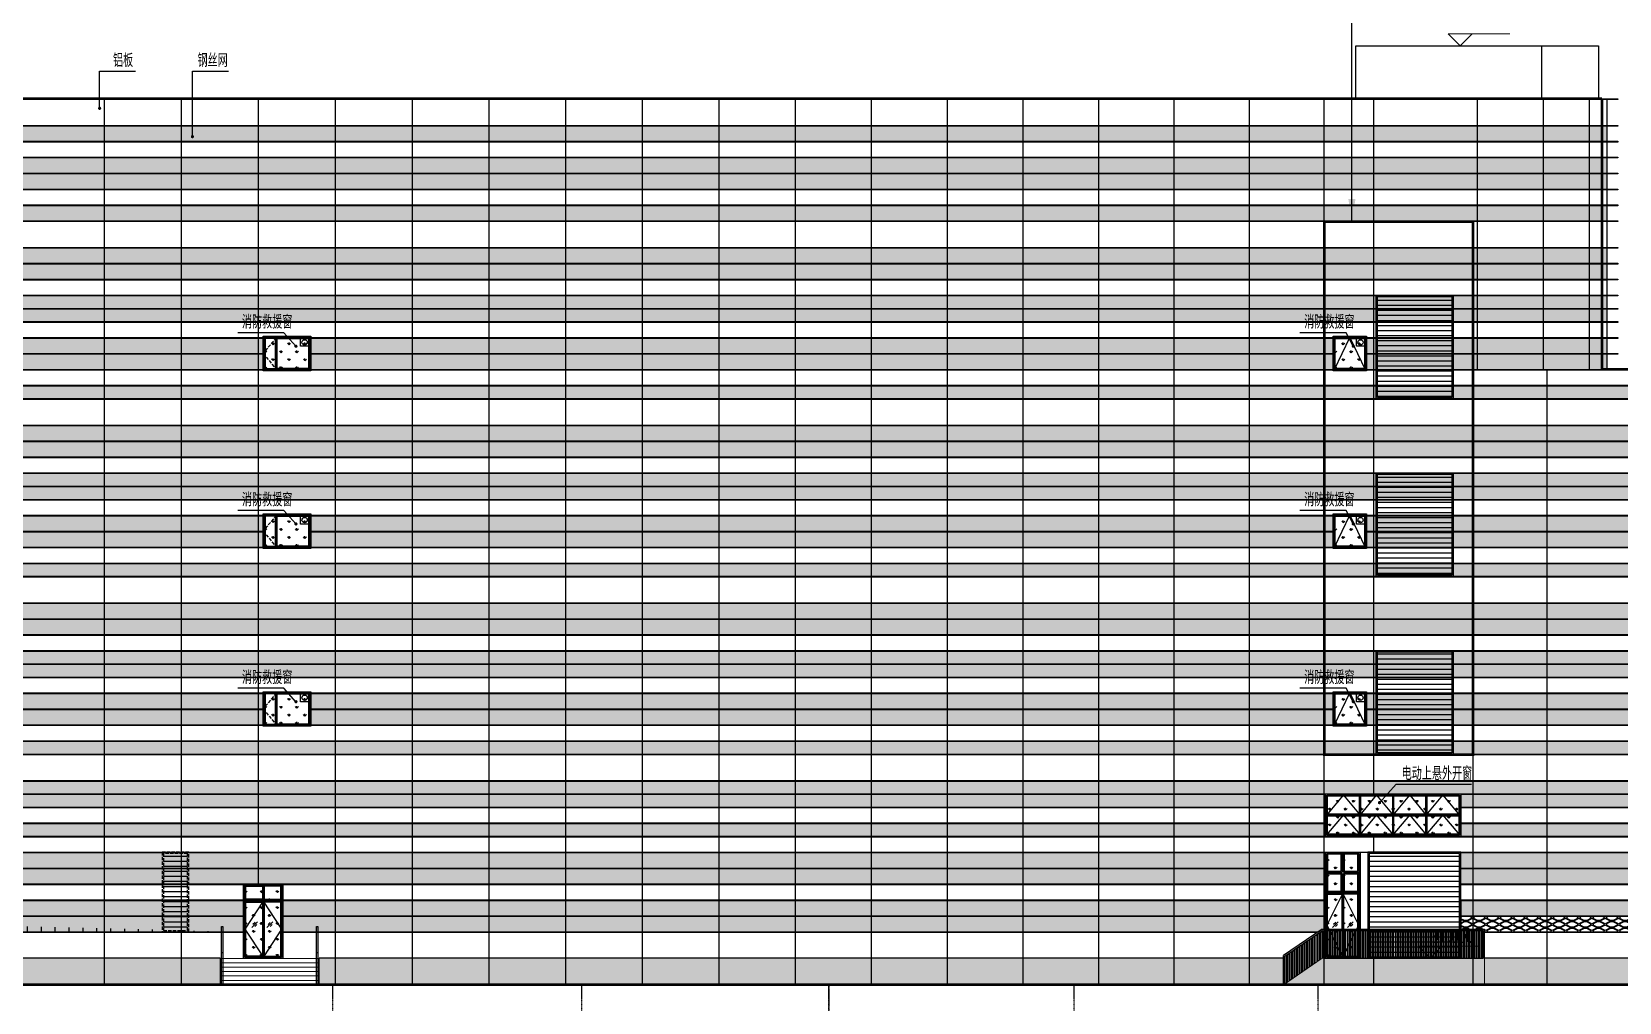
# Model space of a CAD drawing. Extents: x 393608 to 866608, y -117491 to 282459.
# Drawn here: x 489984 to 549828, y 188198 to 224785 of the extents above; entities that cross this region are included whole.
import ezdxf

# ---------------------------------------------------------------- set-up
doc = ezdxf.new("R2010")
doc.units = 0
doc.linetypes.add('CENTER', pattern=[50.8, 31.75, -6.35, 6.35, -6.35])
doc.linetypes.add('DASH', pattern=[0.35, 0.25, -0.1])
doc.layers.get('0').update_dxf_attribs({"color": 8})
for name, color, linetype in [('#幕墙分格线-立面', 8, 'Continuous'), ('#标注', 8, 'Continuous'), ('A-ELEV-1', 8, 'Continuous'), ('A-ELEV-2', 8, 'Continuous'), ('A-ELEV-3', 8, 'Continuous'), ('A-ELEV-8', 8, 'Continuous'), ('A-FLOR-RAIL', 8, 'Continuous'), ('DIM_LEAD', 8, 'Continuous'), ('DOTE', 8, 'CENTER'), ('E-HATCH3', 8, 'Continuous'), ('E_WINDOW', 8, 'Continuous'), ('Fill', 8, 'Continuous'), ('S_STAIR', 8, 'Continuous'), ('xx', 8, 'Continuous'), ('建-填充', 8, 'Continuous'), ('玻璃符号', 8, 'Continuous'), ('看线', 8, 'Continuous')]:
    doc.layers.add(name, color=color, linetype=linetype)
for name, color, linetype, lineweight in [('DIM_ELEV', 8, 'Continuous', 5), ('PUB_TEXT', 8, 'Continuous', 5), ('STAIR', 8, 'Continuous', 9), ('WINDOW', 8, 'Continuous', 13)]:
    doc.layers.add(name, color=color, linetype=linetype, lineweight=lineweight)
doc.styles.add('_TCH_DIM', font='SIMPLEX', dxfattribs={"bigfont": 'GBCBIG'})
doc.styles.add('JHZX', font='jrs.shx', dxfattribs={"width": 0.6, "bigfont": 'jhz.shx'})
doc.dimstyles.new('JZBZ-550', dxfattribs={"dimscale": 550, "dimtxt": 3, "dimasz": 1.5, "dimexe": 1, "dimexo": 1, "dimgap": 0.5, "dimtad": 1, "dimdec": 0, "dimdsep": 46, "dimtxsty": 'JHZX', "dimblk1": 'ARCHTICK', "dimblk2": 'ARCHTICK', "dimsah": 1, "dimcen": 0, "dimclrd": 1, "dimclre": 1, "dimclrt": 2, "dimadec": 1, "dimazin": 2, "dimtfac": 1, "dimtdec": 0, "dimtix": 1, "dimtmove": 0, "dimatfit": 3, "dimfxl": 1, "dimtolj": 1, "dimlwd": -1, "dimlwe": -1, "dimarcsym": 1})
pattern_1 = [(90, (-3500832.33, 756620.68), (-95.25, 0), []), (90, (-3500800.58, 756652.43), (-95.25, 0), [])]
pattern_2 = [(270, (150, -100), (500, -250), [50, -200]), (270, (250, -100), (500, -250), [50, -200]), (5e-10, (400, -25), (500, 250), [100, -400]), (5e-10, (400, -475), (500, 250), [100, -400]), (333.43495, (0, 0), (500, -2e-07), [223.6, -335.417]), (333.43495, (200, -150), (500, -1e-05), [223.6, -335.417]), (333.43495, (2e-10, -25), (500, -2e-07), [167.7, -111.8, 167.7, -111.817]), (26.56505, (2e-09, -225), (500, 2e-07), [167.7, -111.8, 167.7, -111.817]), (26.56505, (200, -100), (500, 2e-07), [223.6, -335.417]), (26.56505, (2e-09, -250), (500, 2e-07), [223.6, -335.417])]
pattern_3 = [(0, (250351.65, 35595.95), (0, 190.5), [])]

# ---------------------------------------------------------------- blocks, each defined once
blk = doc.blocks.new('4#R6-R1网格')
at = {"layer": 'E-HATCH3'}
h = blk.add_hatch(dxfattribs=at)
h.set_pattern_fill('菱形金属网', color=256, scale=250, angle=-90, style=0)
h.set_pattern_definition(pattern_2)
h.paths.add_polyline_path([(154576, 34545), (29185, 34545), (29185, 35115), (154576, 35115)])
h = blk.add_hatch(dxfattribs=at)
h.set_pattern_fill('菱形金属网', color=256, scale=250, angle=-90, style=0)
h.set_pattern_definition(pattern_2)
h.paths.add_polyline_path([(154576, 33345), (29185, 33345), (29185, 33915), (154576, 33915)])
h = blk.add_hatch(dxfattribs=at)
h.set_pattern_fill('菱形金属网', color=256, scale=250, angle=-90, style=0)
h.set_pattern_definition(pattern_2)
h.paths.add_polyline_path([(154576, 32745), (29185, 32745), (29185, 33315), (154576, 33315)])
h = blk.add_hatch(dxfattribs=at)
h.set_pattern_fill('菱形金属网', color=256, scale=250, angle=-90, style=0)
h.set_pattern_definition(pattern_2)
h.paths.add_polyline_path([(154576, 31545), (29185, 31545), (29185, 32115), (154576, 32115)])
h = blk.add_hatch(dxfattribs=at)
h.set_pattern_fill('菱形金属网', color=256, scale=250, angle=-90, style=0)
h.set_pattern_definition(pattern_2)
h.paths.add_polyline_path([(154576, 29945), (29185, 29945), (29185, 30515), (154576, 30515)])
h = blk.add_hatch(dxfattribs=at)
h.set_pattern_fill('菱形金属网', color=256, scale=250, angle=-90, style=0)
h.set_pattern_definition(pattern_2)
h.paths.add_polyline_path([(154576, 29345), (29185, 29345), (29185, 29915), (154576, 29915)])
h = blk.add_hatch(dxfattribs=at)
h.set_pattern_fill('菱形金属网', color=256, scale=250, angle=-90, style=0)
h.set_pattern_definition(pattern_2)
h.paths.add_polyline_path([(154576, 28245), (29185, 28245), (29185, 28715), (154576, 28715)])
h = blk.add_hatch(dxfattribs=at)
h.set_pattern_fill('菱形金属网', color=256, scale=250, angle=-90, style=0)
h.set_pattern_definition(pattern_2)
h.paths.add_polyline_path([(154576, 27745), (29185, 27745), (29185, 28215), (154576, 28215)])
h = blk.add_hatch(dxfattribs=at)
h.set_pattern_fill('菱形金属网', color=256, scale=250, angle=-90, style=0)
h.set_pattern_definition(pattern_2)
h.paths.add_polyline_path([(145056, 26545), (145056, 27115), (154576, 27115), (154576, 26545)])
h.paths.add_polyline_path([(38255, 27115), (38255, 26545), (29185, 26545), (29185, 27115)])
h.paths.add_polyline_path([(105254, 26545), (105254, 27115), (143798, 27115), (143798, 26545)])
h.paths.add_polyline_path([(78057, 27115), (78057, 26545), (39513, 26545), (39513, 27115)])
h.paths.add_polyline_path([(79853, 26545), (79853, 27115), (103458, 27115), (103458, 26545)])
h = blk.add_hatch(dxfattribs=at)
h.set_pattern_fill('菱形金属网', color=256, scale=250, angle=-90, style=0)
h.set_pattern_definition(pattern_2)
h.paths.add_polyline_path([(145056, 25945), (145056, 26515), (154576, 26515), (154576, 25945)])
h.paths.add_polyline_path([(38255, 26515), (38255, 25945), (29185, 25945), (29185, 26515)])
h.paths.add_polyline_path([(105254, 25945), (105254, 26515), (143798, 26515), (143798, 25945)])
h.paths.add_polyline_path([(79853, 25945), (79853, 26515), (103458, 26515), (103458, 25945)])
h.paths.add_polyline_path([(78057, 26515), (78057, 25945), (39513, 25945), (39513, 26515)])
h = blk.add_hatch(dxfattribs=at)
h.set_pattern_fill('菱形金属网', color=256, scale=250, angle=-90, style=0)
h.set_pattern_definition(pattern_2)
h.paths.add_polyline_path([(154576, 24845), (5243, 24845), (5243, 25315), (154576, 25315)])
h = blk.add_hatch(dxfattribs=at)
h.set_pattern_fill('菱形金属网', color=256, scale=250, angle=-90, style=0)
h.set_pattern_definition(pattern_2)
h.paths.add_polyline_path([(154576, 23245), (5243, 23245), (5243, 23815), (154576, 23815)])
h = blk.add_hatch(dxfattribs=at)
h.set_pattern_fill('菱形金属网', color=256, scale=250, angle=-90, style=0)
h.set_pattern_definition(pattern_2)
h.paths.add_polyline_path([(154576, 22645), (5243, 22645), (5243, 23215), (154576, 23215)])
h = blk.add_hatch(dxfattribs=at)
h.set_pattern_fill('菱形金属网', color=256, scale=250, angle=-90, style=0)
h.set_pattern_definition(pattern_2)
h.paths.add_polyline_path([(154576, 21545), (5243, 21545), (5243, 22015), (154576, 22015)])
h = blk.add_hatch(dxfattribs=at)
h.set_pattern_fill('菱形金属网', color=256, scale=250, angle=-90, style=0)
h.set_pattern_definition(pattern_2)
h.paths.add_polyline_path([(154576, 21045), (5243, 21045), (5243, 21515), (154576, 21515)])
h = blk.add_hatch(dxfattribs=at)
h.set_pattern_fill('菱形金属网', color=256, scale=250, angle=-90, style=0)
h.set_pattern_definition(pattern_2)
h.paths.add_polyline_path([(145056, 19845), (145056, 20415), (154576, 20415), (154576, 19845)])
h.paths.add_polyline_path([(38255, 20415), (38255, 19845), (5243, 19845), (5243, 20415)])
h.paths.add_polyline_path([(105254, 19845), (105254, 20415), (143798, 20415), (143798, 19845)])
h.paths.add_polyline_path([(78057, 20415), (78057, 19845), (39513, 19845), (39513, 20415)])
h.paths.add_polyline_path([(79853, 19845), (79853, 20415), (103458, 20415), (103458, 19845)])
h = blk.add_hatch(dxfattribs=at)
h.set_pattern_fill('菱形金属网', color=256, scale=250, angle=-90, style=0)
h.set_pattern_definition(pattern_2)
h.paths.add_polyline_path([(145056, 19245), (145056, 19815), (154576, 19815), (154576, 19245)])
h.paths.add_polyline_path([(38255, 19815), (38255, 19245), (5243, 19245), (5243, 19815)])
h.paths.add_polyline_path([(105254, 19245), (105254, 19815), (143798, 19815), (143798, 19245)])
h.paths.add_polyline_path([(79853, 19245), (79853, 19815), (103458, 19815), (103458, 19245)])
h.paths.add_polyline_path([(78057, 19815), (78057, 19245), (39513, 19245), (39513, 19815)])
h = blk.add_hatch(dxfattribs=at)
h.set_pattern_fill('菱形金属网', color=256, scale=250, angle=-90, style=0)
h.set_pattern_definition(pattern_2)
h.paths.add_polyline_path([(154576, 18145), (5243, 18145), (5243, 18615), (154576, 18615)])
h = blk.add_hatch(dxfattribs=at)
h.set_pattern_fill('菱形金属网', color=256, scale=250, angle=-90, style=0)
h.set_pattern_definition(pattern_2)
h.paths.add_polyline_path([(25042, 16545), (25042, 17115), (154576, 17115), (154576, 16545)])
h = blk.add_hatch(dxfattribs=at)
h.set_pattern_fill('菱形金属网', color=256, scale=250, angle=-90, style=0)
h.set_pattern_definition(pattern_2)
h.paths.add_polyline_path([(154576, 15945), (5243, 15945), (5243, 16515), (154576, 16515)])
h = blk.add_hatch(dxfattribs=at)
h.set_pattern_fill('菱形金属网', color=256, scale=250, angle=-90, style=0)
h.set_pattern_definition(pattern_2)
h.paths.add_polyline_path([(154576, 14845), (5243, 14845), (5243, 15315), (154576, 15315)])
h = blk.add_hatch(dxfattribs=at)
h.set_pattern_fill('菱形金属网', color=256, scale=250, angle=-90, style=0)
h.set_pattern_definition(pattern_2)
h.paths.add_polyline_path([(154576, 14345), (5243, 14345), (5243, 14815), (154576, 14815)])
h = blk.add_hatch(dxfattribs=at)
h.set_pattern_fill('菱形金属网', color=256, scale=250, angle=-90, style=0)
h.set_pattern_definition(pattern_2)
h.paths.add_polyline_path([(25042, 13715), (25042, 13145), (5243, 13145), (5243, 13715)])
h.paths.add_polyline_path([(79828, 13145), (79828, 13715), (103483, 13715), (103483, 13145)])
h.paths.add_polyline_path([(143798, 13715), (143798, 13145), (105280, 13145), (105280, 13715)])
h.paths.add_polyline_path([(145056, 13145), (145056, 13715), (154576, 13715), (154576, 13145)])
h.paths.add_polyline_path([(38255, 13715), (38255, 13145), (25042, 13145), (25042, 13715)])
h.paths.add_polyline_path([(39513, 13145), (39513, 13715), (78031, 13715), (78031, 13145)])
h = blk.add_hatch(dxfattribs=at)
h.set_pattern_fill('菱形金属网', color=256, scale=250, angle=-90, style=0)
h.set_pattern_definition(pattern_2)
h.paths.add_polyline_path([(25042, 13115), (25042, 12545), (5243, 12545), (5243, 13115)])
h.paths.add_polyline_path([(79828, 12545), (79828, 13115), (103483, 13115), (103483, 12545)])
h.paths.add_polyline_path([(145056, 12545), (145056, 13115), (154576, 13115), (154576, 12545)])
h.paths.add_polyline_path([(143798, 13115), (143798, 12545), (105280, 12545), (105280, 13115)])
h.paths.add_polyline_path([(39513, 12545), (39513, 13115), (78031, 13115), (78031, 12545)])
h.paths.add_polyline_path([(38255, 13115), (38255, 12545), (25042, 12545), (25042, 13115)])
h = blk.add_hatch(dxfattribs=at)
h.set_pattern_fill('菱形金属网', color=256, scale=250, angle=-90, style=0)
h.set_pattern_definition(pattern_2)
h.paths.add_polyline_path([(154576, 11445), (5243, 11445), (5243, 11915), (154576, 11915)])
h = blk.add_hatch(dxfattribs=at)
h.set_pattern_fill('菱形金属网', color=256, scale=250, angle=-90, style=0)
h.set_pattern_definition(pattern_2)
h.paths.add_polyline_path([(154576, 9945), (5243, 9945), (5243, 10415), (154576, 10415)])
h = blk.add_hatch(dxfattribs=at)
h.set_pattern_fill('菱形金属网', color=256, scale=250, angle=-90, style=0)
h.set_pattern_definition(pattern_2)
h.paths.add_polyline_path([(34702, 9915), (34702, 9445), (5243, 9445), (5243, 9915)])
h.paths.add_polyline_path([(143509, 9915), (143509, 9445), (39802, 9445), (39802, 9915)])
h.paths.add_polyline_path([(148609, 9445), (148609, 9915), (154576, 9915), (154576, 9445)])
h = blk.add_hatch(dxfattribs=at)
h.set_pattern_fill('菱形金属网', color=256, scale=250, angle=-90, style=0)
h.set_pattern_definition(pattern_2)
h.paths.add_polyline_path([(34702, 8815), (34702, 8345), (5243, 8345), (5243, 8815)])
h.paths.add_polyline_path([(143509, 8815), (143509, 8345), (39802, 8345), (39802, 8815)])
h.paths.add_polyline_path([(148609, 8345), (148609, 8815), (154576, 8815), (154576, 8345)])
h = blk.add_hatch(dxfattribs=at)
h.set_pattern_fill('菱形金属网', color=256, scale=250, angle=-90, style=0)
h.set_pattern_definition(pattern_2)
h.paths.add_polyline_path([(143509, 7715), (143509, 7145), (39802, 7145), (39802, 7715)])
h.paths.add_polyline_path([(148609, 7145), (148609, 7715), (154576, 7715), (154576, 7145)])
h.paths.add_polyline_path([(26277, 7145), (26277, 7715), (34702, 7715), (34702, 7145)])
h.paths.add_polyline_path([(25042, 7715), (25042, 7145), (5243, 7145), (5243, 7715)])
h = blk.add_hatch(dxfattribs=at)
h.set_pattern_fill('菱形金属网', color=256, scale=250, angle=-90, style=0)
h.set_pattern_definition(pattern_2)
h.paths.add_polyline_path([(34702, 7115), (34702, 6545), (5243, 6545), (5243, 7115)])
h.paths.add_polyline_path([(143509, 7115), (143509, 6545), (39802, 6545), (39802, 7115)])
h.paths.add_polyline_path([(148609, 6545), (148609, 7115), (154576, 7115), (154576, 6545)])
h = blk.add_hatch(dxfattribs=at)
h.set_pattern_fill('菱形金属网', color=256, scale=250, angle=-90, style=0)
h.set_pattern_definition(pattern_2)
h.paths.add_polyline_path([(23558, 5915), (23558, 5345), (5243, 5345), (5243, 5915)])
h.paths.add_polyline_path([(34702, 5915), (34702, 5345), (27302, 5345), (27302, 5915)])
h = blk.add_hatch(dxfattribs=at)
h.set_pattern_fill('菱形金属网', color=256, scale=250, angle=-90, style=0)
h.set_pattern_definition(pattern_2)
h.paths.add_polyline_path([(39802, 5345), (39802, 5915), (79106, 5915), (79106, 5345)])
h = blk.add_hatch(dxfattribs=at)
h.set_pattern_fill('菱形金属网', color=256, scale=250, angle=-90, style=0)
h.set_pattern_definition(pattern_2)
edge = h.paths.add_edge_path()
edge.add_line((102749, 5915), (102749, 5345))
edge.add_line((102749, 5345), (80588, 5345))
edge.add_line((80588, 5345), (80588, 5915))
edge.add_line((80588, 5915), (102749, 5915))
h = blk.add_hatch(dxfattribs=at)
h.set_pattern_fill('菱形金属网', color=256, scale=250, angle=-90, style=0)
h.set_pattern_definition(pattern_2)
h.paths.add_polyline_path([(26211, 5315), (34702, 5315), (34702, 4845), (33812, 4845), (33814, 4745), (26211, 4745)])
h = blk.add_hatch(dxfattribs=at)
h.set_pattern_fill('菱形金属网', color=256, scale=250, angle=-90, style=0)
h.set_pattern_definition(pattern_2)
h.paths.add_polyline_path([(79106, 5315), (79106, 4745), (40076, 4745), (39930, 4845), (39802, 4845), (39802, 5315)])
h = blk.add_hatch(dxfattribs=at)
h.set_pattern_fill('菱形金属网', color=256, scale=250, angle=-90, style=0)
h.set_pattern_definition(pattern_2)
h.paths.add_polyline_path([(102284, 4745), (102284, 4941), (102234, 4941), (102234, 4745), (80588, 4745), (80588, 5315), (102749, 5315), (102749, 5315), (102749, 4745)])
at = {"layer": '建-填充'}
h = blk.add_hatch(dxfattribs=at)
h.set_pattern_fill('ANGLE', color=256, scale=150)
h.set_pattern_definition([(0, (0, 0), (0, 523.875), [381, -142.875]), (90, (0, 0), (-523.875, 3e-14), [381, -142.875])])
edge = h.paths.add_edge_path()
edge.add_line((102749, 5315), (102749, 4745))
edge.add_line((102749, 4745), (80983, 4745))
at = {"layer": 'A-ELEV-1', "ltscale": 5}
for p, q in [((26211, 4715), (33813, 4715)), ((26211, 3745), (33813, 3745))]:
    blk.add_line(p, q, dxfattribs=at)
for points in [[(154576, 35145), (29185, 35145), (29185, 36115), (154576, 36115)], [(154576, 34545), (29185, 34545), (29185, 35115), (154576, 35115)], [(154576, 33945), (29185, 33945), (29185, 34515), (154576, 34515)], [(154576, 33345), (29185, 33345), (29185, 33915), (154576, 33915)], [(154576, 32745), (29185, 32745), (29185, 33315), (154576, 33315)], [(154576, 32145), (29185, 32145), (29185, 32715), (154576, 32715)], [(154576, 31545), (29185, 31545), (29185, 32115), (154576, 32115)], [(154576, 30545), (29185, 30545), (29185, 31515), (154576, 31515)], [(154576, 29945), (29185, 29945), (29185, 30515), (154576, 30515)], [(154576, 29345), (29185, 29345), (29185, 29915), (154576, 29915)], [(154576, 28745), (29185, 28745), (29185, 29315), (154576, 29315)], [(154576, 28245), (29185, 28245), (29185, 28715), (154576, 28715)], [(154576, 27745), (29185, 27745), (29185, 28215), (154576, 28215)], [(154576, 27145), (29185, 27145), (29185, 27715), (154576, 27715)], [(154576, 25345), (5243, 25345), (5243, 25545), (5243, 25915), (154576, 25915)], [(154576, 24845), (5243, 24845), (5243, 25315), (154576, 25315)], [(154576, 23845), (5243, 23845), (5243, 24815), (154576, 24815)], [(154576, 23245), (5243, 23245), (5243, 23815), (154576, 23815)], [(154576, 22645), (5243, 22645), (5243, 23215), (154576, 23215)], [(154576, 22045), (5243, 22045), (5243, 22615), (154576, 22615)], [(154576, 21545), (5243, 21545), (5243, 22015), (154576, 22015)], [(154576, 21045), (5243, 21045), (5243, 21515), (154576, 21515)], [(154576, 20445), (5243, 20445), (5243, 21015), (154576, 21015)], [(154576, 18645), (5243, 18645), (5243, 19215), (154576, 19215)], [(154576, 18145), (5243, 18145), (5243, 18615), (154576, 18615)], [(154576, 15945), (5243, 15945), (5243, 16515), (154576, 16515)], [(154576, 15345), (5243, 15345), (5243, 15915), (154576, 15915)], [(154576, 14845), (5243, 14845), (5243, 15315), (154576, 15315)], [(154576, 14345), (5243, 14345), (5243, 14815), (154576, 14815)], [(154576, 13745), (5243, 13745), (5243, 14315), (154576, 14315)], [(154576, 11945), (5243, 11945), (5243, 12515), (154576, 12515)], [(154576, 11445), (5243, 11445), (5243, 11915), (154576, 11915)], [(154576, 10445), (5243, 10445), (5243, 11415), (154576, 11415)], [(154576, 9945), (5243, 9945), (5243, 10415), (154576, 10415)], [(39802, 5345), (39802, 5915), (79106, 5915), (79106, 5345)], [(39802, 5315), (79106, 5315), (79106, 4745), (40076, 4745), (39930, 4845), (39802, 4845)]]:
    blk.add_lwpolyline(points, close=True, dxfattribs=at)
for points in [[(38255, 26545), (29185, 26545), (29185, 27115), (38255, 27115)], [(39513, 27115), (78057, 27115)], [(79853, 27115), (103458, 27115)], [(38255, 25945), (29185, 25945), (29185, 26515), (38255, 26515)], [(78057, 26545), (39513, 26545)], [(39513, 26515), (78057, 26515)], [(103458, 26545), (79853, 26545)], [(79853, 26515), (103458, 26515)], [(78057, 25945), (39513, 25945)], [(103458, 25945), (79853, 25945)], [(38255, 19845), (5243, 19845), (5243, 20415), (38255, 20415)], [(39513, 20415), (78057, 20415)], [(79853, 20415), (103458, 20415)], [(38255, 19245), (5243, 19245), (5243, 19815), (38255, 19815)], [(78057, 19845), (39513, 19845)], [(39513, 19815), (78057, 19815)], [(103458, 19845), (79853, 19845)], [(79853, 19815), (103458, 19815)], [(103458, 19245), (39513, 19245)], [(25042, 17145), (5243, 17145), (5243, 18115), (154576, 18115), (154576, 17145), (25042, 17145)], [(25042, 17115), (154576, 17115), (154576, 16545), (25042, 16545)], [(25042, 13715), (38255, 13715)], [(39513, 13715), (78031, 13715)], [(79828, 13715), (103483, 13715)], [(38255, 13145), (25042, 13145)], [(25042, 13115), (38255, 13115)], [(78031, 13145), (39513, 13145)], [(39513, 13115), (78031, 13115)], [(103483, 13145), (79828, 13145)], [(79828, 13115), (103483, 13115)], [(38255, 12545), (25042, 12545)], [(78031, 12545), (39513, 12545)], [(103483, 12545), (79828, 12545)], [(34702, 9445), (5243, 9445), (5243, 9915), (34702, 9915)], [(39802, 9915), (143509, 9915)], [(34702, 8845), (5243, 8845), (5243, 9415), (34702, 9415)], [(143509, 9445), (39802, 9445)], [(39802, 9415), (143509, 9415)], [(34702, 8345), (5243, 8345), (5243, 8815), (34702, 8815)], [(143509, 8845), (39802, 8845)], [(39802, 8815), (143509, 8815)], [(26277, 8315), (34702, 8315)], [(34702, 8315), (143509, 8315)], [(143509, 8345), (39802, 8345)], [(34702, 7745), (26277, 7745)], [(26277, 7715), (34702, 7715)], [(143509, 7745), (34702, 7745)], [(39802, 7715), (143509, 7715)], [(34702, 6545), (5243, 6545), (5243, 7115), (34702, 7115)], [(34702, 7145), (26277, 7145)], [(143509, 7145), (39802, 7145)], [(39802, 7115), (143509, 7115)], [(27302, 6515), (34702, 6515)], [(143509, 6545), (39802, 6545)], [(39802, 6515), (143509, 6515)], [(34702, 5945), (27302, 5945)], [(27302, 5915), (34702, 5915), (34702, 5345), (27302, 5345)], [(79106, 5945), (39802, 5945)], [(102749, 5945), (80588, 5945)], [(102749, 5915), (102749, 5345), (80588, 5345), (80588, 5915), (102749, 5915)], [(26211, 5315), (34702, 5315), (34702, 4845), (33812, 4845), (33814, 4745), (26211, 4745), (26211, 5315)], [(102234, 4745), (80588, 4745), (80588, 5315), (102749, 5315)], [(40119, 4715), (79106, 4715)], [(80588, 4715), (102234, 4715)], [(41386, 3745), (77737, 3745)], [(81468, 3745), (101843, 3745)]]:
    blk.add_lwpolyline(points, dxfattribs=at)
blk = doc.blocks.new('4# R6-R1板')
at = {"layer": 'A-ELEV-2'}
for points in [[(0, 32400), (126191, 32400), (126191, 32370), (0, 32370)], [(0, 31400), (126191, 31400), (126191, 31370), (0, 31370)], [(0, 30800), (126191, 30800), (126191, 30770), (0, 30770)], [(0, 30200), (126191, 30200), (126191, 30170), (0, 30170)], [(0, 29600), (126191, 29600), (126191, 29570), (0, 29570)], [(0, 29000), (126191, 29000), (126191, 28970), (0, 28970)], [(0, 28400), (126191, 28400), (126191, 28370), (0, 28370)], [(0, 27800), (126191, 27800), (126191, 27770), (0, 27770)], [(0, 26800), (126191, 26800), (126191, 26770), (0, 26770)], [(0, 26200), (126191, 26200), (126191, 26170), (0, 26170)], [(0, 25600), (126191, 25600), (126191, 25570), (0, 25570)], [(0, 25000), (126191, 25000), (126191, 24970), (0, 24970)], [(0, 24500), (126191, 24500), (126191, 24470), (0, 24470)], [(0, 24000), (126191, 24000), (126191, 23970), (0, 23970)], [(0, 21600), (150133, 21600), (150133, 21570), (0, 21570)], [(0, 21100), (150133, 21100), (150133, 21070), (0, 21070)], [(0, 20100), (150133, 20100), (150133, 20070), (0, 20070)], [(0, 19500), (150133, 19500), (150133, 19470), (0, 19470)], [(0, 18900), (150133, 18900), (150133, 18870), (0, 18870)], [(0, 18300), (150133, 18300), (150133, 18270), (0, 18270)], [(0, 17800), (150133, 17800), (150133, 17770), (0, 17770)], [(0, 17300), (150133, 17300), (150133, 17270), (0, 17270)], [(0, 14900), (150133, 14900), (150133, 14870), (0, 14870)], [(0, 14400), (150133, 14400), (150133, 14370), (0, 14370)], [(0, 12200), (150133, 12200), (150133, 12170), (0, 12170)], [(0, 11600), (150133, 11600), (150133, 11570), (0, 11570)], [(0, 11100), (150133, 11100), (150133, 11070), (0, 11070)], [(0, 10600), (150133, 10600), (150133, 10570), (0, 10570)], [(0, 8200), (150133, 8200), (150133, 8170), (0, 8170)], [(0, 7700), (150133, 7700), (150133, 7670), (0, 7670)], [(0, 6700), (150133, 6700), (150133, 6670), (0, 6670)]]:
    blk.add_lwpolyline(points, close=True, dxfattribs=at)
for points in [[(9920, 23370), (0, 23370), (0, 23400), (126191, 23400), (126191, 23370), (116722, 23370)], [(75123, 23370), (51519, 23370)], [(115463, 23370), (76919, 23370)], [(51519, 22800), (75123, 22800)], [(75123, 22770), (51519, 22770)], [(76919, 22800), (115463, 22800)], [(115463, 22770), (76919, 22770)], [(116722, 22800), (126191, 22800), (126191, 22770), (116722, 22770)], [(116722, 22200), (150133, 22200), (150133, 22170), (0, 22170), (0, 22200), (9920, 22200)], [(51519, 22200), (75123, 22200)], [(76919, 22200), (115463, 22200)], [(9920, 16670), (0, 16670), (0, 16700), (150133, 16700), (150133, 16670), (116722, 16670)], [(75123, 16670), (51519, 16670)], [(115463, 16670), (76919, 16670)], [(51519, 16100), (75123, 16100)], [(75123, 16070), (51519, 16070)], [(76919, 16100), (115463, 16100)], [(115463, 16070), (76919, 16070)], [(116722, 16100), (150133, 16100), (150133, 16070), (116722, 16070)], [(116722, 15500), (150133, 15500), (150133, 15470), (0, 15470), (0, 15500), (9920, 15500)], [(51519, 15500), (75123, 15500)], [(76919, 15500), (115463, 15500)], [(129935, 13370), (0, 13370), (0, 13400), (129935, 13400)], [(129935, 12800), (150133, 12800), (150133, 12770), (0, 12770), (0, 12800), (128700, 12800)], [(9920, 9970), (0, 9970), (0, 10000), (150133, 10000), (150133, 9970), (129935, 9970)], [(75123, 9970), (51493, 9970)], [(115463, 9970), (76919, 9970)], [(129935, 9970), (116722, 9970)], [(51493, 9400), (75123, 9400)], [(75123, 9370), (51493, 9370)], [(76919, 9400), (115463, 9400)], [(115463, 9370), (76919, 9370)], [(116722, 9400), (129935, 9400)], [(129935, 9370), (116722, 9370)], [(129935, 8800), (150133, 8800), (150133, 8770), (0, 8770), (0, 8800), (9920, 8800)], [(51493, 8800), (75123, 8800)], [(76919, 8800), (115463, 8800)], [(116722, 8800), (129935, 8800)], [(6367, 6170), (0, 6170), (0, 6200), (150133, 6200), (150133, 6170), (120274, 6170)], [(115174, 6170), (11467, 6170)], [(11467, 5700), (115174, 5700)], [(115174, 5670), (11467, 5670)], [(120274, 5700), (150133, 5700), (150133, 5670), (120274, 5670)], [(11467, 5100), (115174, 5100)], [(115174, 5070), (11467, 5070)], [(120274, 5100), (150133, 5100), (150133, 5070), (120274, 5070)], [(128700, 4570), (0, 4570)], [(11467, 4600), (115174, 4600)], [(120274, 4600), (128700, 4600)], [(0, 4000), (128700, 4000)], [(115174, 3970), (11467, 3970)], [(128700, 3970), (120274, 3970)], [(11467, 3400), (115174, 3400)], [(115174, 3370), (11467, 3370)], [(120274, 3400), (128700, 3400)], [(128700, 3370), (120274, 3370)], [(11467, 2800), (115174, 2800)], [(74388, 2770), (52253, 2770)], [(115174, 2770), (75870, 2770)], [(120274, 2800), (150133, 2800), (150133, 2770), (131418, 2770)], [(131418, 2770), (120274, 2770)], [(52253, 2200), (74388, 2200)], [(74388, 2170), (52253, 2170)], [(75870, 2200), (115174, 2200)], [(115174, 2170), (75870, 2170)], [(120274, 2200), (127674, 2200)], [(127674, 2170), (120274, 2170)], [(52253, 1600), (74388, 1600)], [(74388, 1570), (52253, 1570)], [(75870, 1600), (115174, 1600)], [(115174, 1570), (75870, 1570)], [(120274, 1600), (131418, 1600)], [(128765, 1570), (120274, 1570)], [(52253, 1000), (74388, 1000)], [(74388, 970), (52253, 970)], [(75870, 1000), (114900, 1000)], [(114857, 970), (75870, 970)], [(121163, 1000), (128765, 1000)], [(128765, 970), (121163, 970)]]:
    blk.add_lwpolyline(points, dxfattribs=at)
blk = doc.blocks.new('A$Ccbd8d84d')
at = {"layer": 'DOTE'}
for p, q in [((77754.2, -2028.4), (77754.2, 0)), ((87136.6, -2028.4), (87136.6, 0)), ((96453.5, -2028.4), (96453.5, 0)), ((96453.5, 0), (96453.5, -10047.2)), ((105705.1, -2028.4), (105705.1, 0)), ((114891.2, -2028.4), (114891.2, 0))]:
    blk.add_line(p, q, dxfattribs=at)
blk = doc.blocks.new('WQESAD')
at = {"layer": '#幕墙分格线-立面', "ltscale": 300}
for p, q in [((1627731, 162666), (1627731, 129296)), ((1630637, 162666), (1630637, 129296)), ((1633540, 162666), (1633540, 133096)), ((1636441, 162666), (1636441, 129296)), ((1639340, 162666), (1639340, 129296)), ((1642236, 162666), (1642236, 129296)), ((1645127, 162666), (1645127, 129296)), ((1648014, 162666), (1648014, 129296)), ((1650897, 162666), (1650897, 129296)), ((1653773, 162666), (1653773, 129296)), ((1656644, 162666), (1656644, 129296)), ((1659508, 162666), (1659508, 129296)), ((1662365, 162666), (1662365, 129296)), ((1665215, 162666), (1665215, 129296)), ((1668056, 162666), (1668056, 129296)), ((1670888, 162666), (1670888, 129296)), ((1673712, 162666), (1673712, 129296)), ((1675576, 162666), (1675576, 136496)), ((1679497, 152496), (1679497, 162696)), ((1681983, 152496), (1681983, 162696)), ((1683725, 152496), (1683725, 162696)), ((1679328, 152496), (1679328, 129296)), ((1682117, 152496), (1682117, 129296)), ((1675576, 134866), (1675576, 134296)), ((1675576, 130296), (1675576, 129296))]:
    blk.add_line(p, q, dxfattribs=at)
blk = doc.blocks.new('_ARCHTICK')
at = {"color": 0, "linetype": 'ByBlock', "const_width": 0.15}
blk.add_lwpolyline([(-0.5, -0.5), (0.5, 0.5)], dxfattribs=at)

msp = doc.modelspace()

# ---------------------------------------------------------------- hatches: boundary and pattern name
at = {"layer": 'E-HATCH3'}
h = msp.add_hatch(dxfattribs=at)
h.set_pattern_fill('GRASS', color=256, scale=150, style=0)
h.set_pattern_definition([(90, (498783.85, 212086.64), (-299.34, 299.34), [79.374, -519.3]), (45, (498783.85, 212086.64), (-299.34, 299.34), [79.374, -343.955]), (135, (498783.85, 212086.64), (-299.34, -299.34), [79.374, -343.955])])
h.paths.add_polyline_path([(498784, 212087), (500421, 212087), (500421, 213227), (498784, 213227)])
h = msp.add_hatch(dxfattribs=at)
h.set_pattern_fill('GRASS', color=256, scale=150, style=0)
h.set_pattern_definition([(90, (539123.86, 212086.64), (-299.34, 299.34), [79.374, -519.3]), (45, (539123.86, 212086.64), (-299.34, 299.34), [79.37, -343.955]), (135, (539123.86, 212086.64), (-299.34, -299.34), [79.37, -343.955])])
h.paths.add_polyline_path([(539124, 212087), (540223, 212087), (540223, 213227), (539124, 213227)])
h = msp.add_hatch(dxfattribs=at)
h.set_pattern_fill('GRASS', color=256, scale=150, style=0)
h.set_pattern_definition([(90, (498783.85, 205386.64), (-299.34, 299.34), [79.374, -519.3]), (45, (498783.85, 205386.64), (-299.34, 299.34), [79.374, -343.955]), (135, (498783.85, 205386.64), (-299.34, -299.34), [79.374, -343.955])])
h.paths.add_polyline_path([(498784, 205387), (500421, 205387), (500421, 206527), (498784, 206527)])
h = msp.add_hatch(dxfattribs=at)
h.set_pattern_fill('GRASS', color=256, scale=150, style=0)
h.set_pattern_definition([(90, (539123.86, 205386.64), (-299.34, 299.34), [79.374, -519.3]), (45, (539123.86, 205386.64), (-299.34, 299.34), [79.37, -343.955]), (135, (539123.86, 205386.64), (-299.34, -299.34), [79.37, -343.955])])
h.paths.add_polyline_path([(539124, 205387), (540223, 205387), (540223, 206527), (539124, 206527)])
h = msp.add_hatch(dxfattribs=at)
h.set_pattern_fill('GRASS', color=256, scale=150, style=0)
h.set_pattern_definition([(90, (498783.85, 198686.64), (-299.34, 299.34), [79.374, -519.3]), (45, (498783.85, 198686.64), (-299.34, 299.34), [79.374, -343.955]), (135, (498783.85, 198686.64), (-299.34, -299.34), [79.374, -343.955])])
h.paths.add_polyline_path([(498784, 198687), (500421, 198687), (500421, 199827), (498784, 199827)])
h = msp.add_hatch(dxfattribs=at)
h.set_pattern_fill('GRASS', color=256, scale=150, style=0)
h.set_pattern_definition([(90, (539123.86, 198686.64), (-299.34, 299.34), [79.374, -519.3]), (45, (539123.86, 198686.64), (-299.34, 299.34), [79.37, -343.955]), (135, (539123.86, 198686.64), (-299.34, -299.34), [79.37, -343.955])])
h.paths.add_polyline_path([(539124, 198687), (540223, 198687), (540223, 199827), (539124, 199827)])
h = msp.add_hatch(dxfattribs=at)
h.set_pattern_fill('GRASS', color=256, scale=150, style=0)
h.set_pattern_definition([(90, (250351.65, 35595.95), (-299.33864, 299.33864), [79.3742, -519.30304]), (45, (250351.65, 35595.95), (-299.33885, 299.33885), [79.3742, -343.95484]), (135, (250351.65, 35595.95), (-299.33885, -299.33885), [79.3742, -343.95484])])
h.paths.add_polyline_path([(538835, 195977), (543775, 195977), (543775, 194537), (538835, 194537)])
h = msp.add_hatch(dxfattribs=at)
h.set_pattern_fill('GRASS', color=256, scale=150, style=0)
h.set_pattern_definition([(90, (538835.27, 189936.64), (-299.339, 299.339), [79.374, -519.303]), (45, (538835.27, 189936.64), (-299.34, 299.34), [79.374, -343.955]), (135, (538835.27, 189936.64), (-299.34, -299.34), [79.374, -343.955])])
h.paths.add_polyline_path([(538835, 189937), (539975, 189937), (539975, 193777), (538835, 193777)])
h = msp.add_hatch(dxfattribs=at)
h.set_pattern_fill('GRASS', color=256, scale=150, style=0)
h.set_pattern_definition([(90, (498049.26, 189936.64), (-299.34, 299.34), [79.374, -519.303]), (45, (498049.26, 189936.64), (-299.34, 299.34), [79.374, -343.955]), (135, (498049.26, 189936.64), (-299.34, -299.34), [79.374, -343.955])])
h.paths.add_polyline_path([(498049, 192577), (499371, 192577), (499371, 189937), (498049, 189937)])
h = msp.add_hatch(dxfattribs=at)
h.set_pattern_fill('玻璃D', color=256, scale=800, style=0)
h.set_pattern_definition([(0, (80, 160), (400, 400), [40, -360, 40, -360]), (0, (240, 320), (400, 400), [40, -360, 40, -360]), (90, (0, 40), (-400, 400), [40, -360]), (90, (160, 200), (-400, 400), [40, -360]), (45, (160, 240), (0, 400), [113.136, -226.27742, 113.136, -113.136]), (45, (120, 160), (0, 400), [56.568, -509.11742])])
h.paths.add_polyline_path([(537171, 188857), (537171, 189857), (476664, 189857), (476664, 188857), (497089, 188857), (497089, 189853), (500821, 189853), (500821, 188857)])
h.paths.add_polyline_path([(553634, 189857), (553634, 189157), (552346, 189157), (552346, 189857), (538627, 189857), (537171, 188857), (573465, 188857), (573465, 189857)])
h.paths.add_polyline_path([(436632, 189857), (436632, 188857), (435176, 189857), (423831, 189857), (423831, 188857), (472963, 188857), (472963, 189857)])
at = {"layer": 'E_WINDOW'}
h = msp.add_hatch(dxfattribs=at)
h.set_pattern_fill('LINE', color=256, scale=200)
h.set_pattern_definition(pattern_3)
h.paths.add_polyline_path([(540716, 211007), (543512, 211007), (543512, 214807), (540716, 214807)])
h = msp.add_hatch(dxfattribs=at)
h.set_pattern_fill('LINE', color=256, scale=200)
h.set_pattern_definition(pattern_3)
h.paths.add_polyline_path([(540716, 204307), (543512, 204307), (543512, 208107), (540716, 208107)])
h = msp.add_hatch(dxfattribs=at)
h.set_pattern_fill('LINE', color=256, scale=200)
h.set_pattern_definition(pattern_3)
h.paths.add_polyline_path([(540716, 197607), (543512, 197607), (543512, 201407), (540716, 201407)])
h = msp.add_hatch(dxfattribs=at)
h.set_pattern_fill('LINE', color=256, scale=200)
h.set_pattern_definition(pattern_3)
h.paths.add_polyline_path([(494952, 190907), (495852, 190907), (495852, 193807), (494952, 193807)])
h = msp.add_hatch(dxfattribs=at)
h.set_pattern_fill('LINE', color=256, scale=200)
h.set_pattern_definition(pattern_3)
h.paths.add_polyline_path([(540405, 193807), (543805, 193807), (543805, 189907), (540405, 189907)])
at = {"layer": '建-填充'}
h = msp.add_hatch(dxfattribs=at)
h.set_pattern_fill('ANSI32', color=256, scale=20, angle=45)
h.set_pattern_definition(pattern_1)
h.paths.add_polyline_path([(544698, 190907), (538677, 190907), (538677, 189857), (544690, 189857)])
h = msp.add_hatch(dxfattribs=at)
h.set_pattern_fill('ANSI32', color=256, scale=20, angle=45)
h.set_pattern_definition(pattern_1)
h.paths.add_polyline_path([(538627, 190896), (537221, 189930), (537221, 188891), (538627, 189857)])

# ---------------------------------------------------------------- linework, layer by layer
at = {"layer": '#标注', "ltscale": 10, "const_width": 100}
msp.add_lwpolyline([(544312, 197527), (538710, 197527), (538710, 217627), (544312, 217627)], close=True, dxfattribs=at)
at = {"layer": 'A-ELEV-3', "const_width": 100}
msp.add_lwpolyline([(580148, 188857), (419051, 188857)], dxfattribs=at)
at = {"layer": 'A-ELEV-8'}
msp.add_line((549173, 222257), (534145, 222257), dxfattribs=at)
at = {"layer": 'A-ELEV-8', "const_width": 100}
for points in [[(549173, 222257), (424181, 222257)], [(549173, 212057), (549173, 222257)], [(573115, 212057), (549173, 212057)]]:
    msp.add_lwpolyline(points, dxfattribs=at)
at = {"layer": 'A-FLOR-RAIL'}
for p, q in [((500721, 188857), (500721, 191053)), ((500721, 189853), (500721, 191053)), ((497189, 190057), (497139, 190057)), ((500771, 190057), (500721, 190057))]:
    msp.add_line(p, q, dxfattribs=at)
for points in [[(497139, 188857), (497139, 191053), (497189, 191053), (497189, 188857)], [(500721, 191053), (500771, 191053), (500771, 188857)], [(500721, 191053), (500771, 191053), (500771, 189853)], [(538627, 190957), (537171, 189957)], [(538627, 189857), (538627, 190957)], [(538627, 190957), (544744, 190957)], [(538677, 189857), (538677, 190907), (544694, 190907), (544694, 189857)], [(544744, 189857), (544744, 190957)], [(537221, 188857), (537221, 189930), (538627, 190896)], [(537171, 188857), (537171, 189957)]]:
    msp.add_lwpolyline(points, dxfattribs=at)
at = {"layer": 'DIM_ELEV'}
for p, q in [((543829, 224257), (543379, 224707)), ((543379, 224707), (545701, 224707)), ((543829, 224257), (544279, 224707)), ((542779, 224257), (544279, 224257)), ((542696, 189857), (542246, 190307)), ((542246, 190307), (544496, 190307)), ((542696, 189857), (543146, 190307)), ((541646, 189857), (543146, 189857))]:
    msp.add_line(p, q, dxfattribs=at)
at = {"layer": 'DIM_LEAD'}
for p, q in [((492542, 221899), (492542, 223296)), ((492542, 223296), (493898, 223296)), ((496041, 220831), (496041, 223296)), ((496041, 223296), (497396, 223296)), ((499490, 213436), (497751, 213436)), ((499944, 212929), (499490, 213436)), ((539531, 213436), (537793, 213436)), ((539803, 212929), (539531, 213436)), ((499490, 206736), (497751, 206736)), ((499944, 206229), (499490, 206736)), ((539531, 206736), (537793, 206736)), ((539803, 206229), (539531, 206736)), ((499490, 200036), (497751, 200036)), ((499944, 199529), (499490, 200036)), ((539531, 200036), (537793, 200036)), ((539803, 199529), (539531, 200036)), ((540789, 195722), (541417, 196414)), ((541417, 196414), (544257, 196414))]:
    msp.add_line(p, q, dxfattribs=at)
at = {"layer": 'DIM_LEAD', "const_width": 60}
for points in [[(492542, 221869, 1), (492542, 221929, 1)], [(496041, 220801, 1), (496041, 220861, 1)], [(499964, 212907, 1), (499924, 212951, 1)], [(539817, 212903, 1), (539789, 212956, 1)], [(499964, 206207, 1), (499924, 206251, 1)], [(539817, 206203, 1), (539789, 206256, 1)], [(499964, 199507, 1), (499924, 199551, 1)], [(539817, 199503, 1), (539789, 199556, 1)], [(540769, 195699, 1), (540809, 195744, 1)]]:
    msp.add_lwpolyline(points, format="xyb", close=True, dxfattribs=at)
at = {"layer": 'E_WINDOW'}
for p, q in [((499204, 213257), (499204, 212057)), ((499204, 206557), (499204, 205357)), ((499204, 199857), (499204, 198657))]:
    msp.add_line(p, q, dxfattribs=at)
at = {"layer": 'E_WINDOW', "ltscale": 500}
for points in [[(543562, 210957), (540666, 210957), (540666, 214857), (543562, 214857)], [(543512, 211007), (540716, 211007), (540716, 214807), (543512, 214807)], [(500501, 212007), (498704, 212007), (498704, 213307), (500501, 213307)], [(500451, 212057), (498754, 212057), (498754, 213257), (500451, 213257)], [(498784, 212087), (499174, 212087), (499174, 213227), (498784, 213227)], [(500421, 212087), (499234, 212087), (499234, 213227), (500421, 213227)], [(540303, 212007), (539044, 212007), (539044, 213307), (540303, 213307)], [(540253, 212057), (539094, 212057), (539094, 213257), (540253, 213257)], [(540223, 212087), (539124, 212087), (539124, 213227), (540223, 213227)], [(543562, 204257), (540666, 204257), (540666, 208157), (543562, 208157)], [(543512, 204307), (540716, 204307), (540716, 208107), (543512, 208107)], [(500501, 205307), (498704, 205307), (498704, 206607), (500501, 206607)], [(500451, 205357), (498754, 205357), (498754, 206557), (500451, 206557)], [(498784, 205387), (499174, 205387), (499174, 206527), (498784, 206527)], [(500421, 205387), (499234, 205387), (499234, 206527), (500421, 206527)], [(540303, 205307), (539044, 205307), (539044, 206607), (540303, 206607)], [(540253, 205357), (539094, 205357), (539094, 206557), (540253, 206557)], [(540223, 205387), (539124, 205387), (539124, 206527), (540223, 206527)], [(543562, 197557), (540666, 197557), (540666, 201457), (543562, 201457)], [(543512, 197607), (540716, 197607), (540716, 201407), (543512, 201407)], [(500501, 198607), (498704, 198607), (498704, 199907), (500501, 199907)], [(540303, 198607), (539044, 198607), (539044, 199907), (540303, 199907)], [(500451, 198657), (498754, 198657), (498754, 199857), (500451, 199857)], [(498784, 198687), (499174, 198687), (499174, 199827), (498784, 199827)], [(500421, 198687), (499234, 198687), (499234, 199827), (500421, 199827)], [(540253, 198657), (539094, 198657), (539094, 199857), (540253, 199857)], [(540223, 198687), (539124, 198687), (539124, 199827), (540223, 199827)], [(543855, 194457), (538755, 194457), (538755, 196057), (543855, 196057)], [(543805, 194507), (538805, 194507), (538805, 196007), (543805, 196007)], [(540055, 195257), (538805, 195257), (538805, 196007), (540055, 196007)], [(540025, 195287), (538835, 195287), (538835, 195977), (540025, 195977)], [(541275, 195287), (540085, 195287), (540085, 195977), (541275, 195977)], [(542525, 195287), (541335, 195287), (541335, 195977), (542525, 195977)], [(543775, 195287), (542585, 195287), (542585, 195977), (543775, 195977)], [(540025, 194537), (538835, 194537), (538835, 195227), (540025, 195227)], [(541275, 194537), (540085, 194537), (540085, 195227), (541275, 195227)], [(542525, 194537), (541335, 194537), (541335, 195227), (542525, 195227)], [(543775, 194537), (542585, 194537), (542585, 195227), (543775, 195227)], [(538755, 193857), (540055, 193857), (540055, 189857), (538755, 189857)], [(538805, 193807), (540005, 193807), (540005, 189907), (538805, 189907)], [(538835, 193137), (539350, 193137), (539350, 193777), (538835, 193777)], [(539460, 193137), (539975, 193137), (539975, 193777), (539460, 193777)], [(540355, 189857), (543855, 189857), (543855, 193857), (540355, 193857)], [(540405, 189907), (543805, 189907), (543805, 193807), (540405, 193807)], [(538805, 192357), (539380, 192357), (539380, 193057), (538805, 193057)], [(538835, 192387), (539350, 192387), (539350, 193027), (538835, 193027)], [(539430, 192357), (540005, 192357), (540005, 193057), (539430, 193057)], [(539460, 192387), (539975, 192387), (539975, 193027), (539460, 193027)], [(497969, 192657), (499451, 192657), (499451, 189857), (497969, 189857)], [(498019, 192607), (499401, 192607), (499401, 189907), (498019, 189907)], [(498049, 192577), (498680, 192577), (498680, 192087), (498049, 192087)], [(499371, 192577), (498740, 192577), (498740, 192087), (499371, 192087)], [(538805, 192307), (539405, 192307), (539405, 189907), (538805, 189907)], [(538835, 192277), (539375, 192277), (539375, 189937), (538835, 189937)], [(540005, 192307), (539405, 192307), (539405, 189907), (540005, 189907)], [(539975, 192277), (539435, 192277), (539435, 189937), (539975, 189937)], [(498019, 192007), (498710, 192007), (498710, 189907), (498019, 189907)], [(498049, 191977), (498680, 191977), (498680, 189937), (498049, 189937)], [(499401, 192007), (498710, 192007), (498710, 189907), (499401, 189907)], [(499371, 191977), (498740, 191977), (498740, 189937), (499371, 189937)]]:
    msp.add_lwpolyline(points, close=True, dxfattribs=at)
at = {"layer": 'E_WINDOW', "linetype": 'DASH', "ltscale": 500}
for points in [[(499204, 213257), (498704, 212657), (499204, 212057)], [(499204, 206557), (498704, 205957), (499204, 205357)], [(499204, 199857), (498704, 199257), (499204, 198657)]]:
    msp.add_lwpolyline(points, dxfattribs=at)
at = {"layer": 'E_WINDOW', "ltscale": 500}
for points in [[(539094, 212057), (539673, 213257), (540253, 212057)], [(539094, 205357), (539673, 206557), (540253, 205357)], [(539094, 198657), (539673, 199857), (540253, 198657)], [(538805, 195257), (539430, 196007), (540055, 195257)], [(540055, 194507), (540055, 196007)], [(540055, 195257), (540680, 196007), (541305, 195257)], [(541305, 194507), (541305, 196007)], [(541305, 195257), (541930, 196007), (542555, 195257)], [(542555, 194507), (542555, 196007)], [(542555, 195257), (543180, 196007), (543805, 195257)], [(538805, 195257), (543805, 195257)], [(538805, 194507), (539430, 195257), (540055, 194507)], [(540055, 194507), (540680, 195257), (541305, 194507)], [(541305, 194507), (541930, 195257), (542555, 194507)], [(542555, 194507), (543180, 195257), (543805, 194507)], [(539380, 193807), (539380, 193107)], [(539430, 193807), (539430, 193107)], [(538805, 193107), (539380, 193107)], [(538805, 193057), (539380, 193057)], [(539380, 193057), (539380, 192357)], [(539430, 193107), (540005, 193107)], [(539430, 193057), (540005, 193057)], [(539430, 193057), (539430, 192357)], [(498710, 192057), (498710, 192607), (498019, 192607), (498019, 192057)], [(498710, 192057), (498710, 192607), (499401, 192607), (499401, 192057)], [(538805, 192357), (540005, 192357)], [(538805, 192307), (540005, 192307)], [(539405, 192307), (538805, 191107), (539405, 189907)], [(539405, 189907), (540005, 191107), (539405, 192307)], [(498019, 192057), (499401, 192057)], [(498710, 192007), (498019, 190957), (498710, 189907)], [(498710, 192007), (499403, 190958), (498715, 189907)], [(499401, 192007), (499401, 189907)]]:
    msp.add_lwpolyline(points, dxfattribs=at)
at = {"layer": 'E_WINDOW', "linetype": 'DASH', "ltscale": 500}
for points in [[(494902, 190857), (495902, 190857), (495902, 193857), (494902, 193857)], [(494952, 190907), (495852, 190907), (495852, 193807), (494952, 193807)]]:
    msp.add_lwpolyline(points, close=True, dxfattribs=at)
at = {"layer": 'Fill'}
msp.add_lwpolyline([(544698, 190907), (538677, 190907), (538677, 189857), (544690, 189857)], close=True, dxfattribs=at)
at = {"layer": 'S_STAIR'}
for points in [[(500121, 213227), (500421, 213227), (500421, 212927), (500121, 212927)], [(539923, 213227), (540223, 213227), (540223, 212927), (539923, 212927)], [(500121, 206527), (500421, 206527), (500421, 206227), (500121, 206227)], [(539923, 206527), (540223, 206527), (540223, 206227), (539923, 206227)], [(500121, 199827), (500421, 199827), (500421, 199527), (500121, 199527)], [(539923, 199827), (540223, 199827), (540223, 199527), (539923, 199527)]]:
    msp.add_lwpolyline(points, close=True, dxfattribs=at)
for centre in [(500271, 213077), (540073, 213077), (500271, 206377), (540073, 206377), (500271, 199677), (540073, 199677)]:
    msp.add_circle(centre, 100, dxfattribs=at)
at = {"layer": 'STAIR'}
for p, q in [((497089, 189853), (497089, 188857)), ((500821, 189853), (500821, 188857)), ((537171, 188857), (538627, 189857)), ((538627, 189857), (544744, 189857)), ((544744, 189857), (544744, 188857)), ((546705, 188857), (537339, 188857))]:
    msp.add_line(p, q, dxfattribs=at)
for points in [[(497089, 189853), (500821, 189853)], [(497089, 189687), (500821, 189687)], [(497089, 189521), (500821, 189521)], [(497089, 189355), (500821, 189355)], [(497089, 189189), (500821, 189189)], [(497089, 189023), (500821, 189023)], [(497089, 188857), (500821, 188857)]]:
    msp.add_lwpolyline(points, dxfattribs=at)
at = {"layer": 'WINDOW'}
msp.add_line((499451, 189857), (499451, 192657), dxfattribs=at)
at = {"layer": 'xx'}
for p in [(540055, 195257), (541305, 195257), (542555, 195257)]:
    msp.add_point(p, dxfattribs=at)
at = {"layer": '玻璃符号', "ltscale": 2}
for p, q in [((498492, 191224), (498278, 191011)), ((498401, 191204), (498321, 191124)), ((498471, 191133), (498392, 191053)), ((499066, 191224), (498852, 191011)), ((498975, 191204), (498895, 191124)), ((499045, 191133), (498966, 191053)), ((539231, 191226), (539017, 191012)), ((539140, 191205), (539060, 191126)), ((539210, 191135), (539131, 191055)), ((539800, 191226), (539586, 191012)), ((539709, 191205), (539629, 191126)), ((539780, 191135), (539700, 191055))]:
    msp.add_line(p, q, dxfattribs=at)
at = {"layer": '看线'}
for points in [[(539897, 222257), (539897, 224257), (549040, 224257), (549040, 222257)], [(546895, 224257), (546895, 222257)]]:
    msp.add_lwpolyline(points, dxfattribs=at)

# ---------------------------------------------------------------- block references
at = {"layer": '#幕墙分格线-立面'}
msp.add_blockref('WQESAD', (-1135016, 59561), dxfattribs=at)
at = {"layer": '#标注', "ltscale": 300}
msp.add_blockref('A$Ccbd8d84d', (423581, 188857), dxfattribs=at)
at = {"layer": 'A-ELEV-1', "xscale": -1}
msp.add_blockref('4#R6-R1网格', (578557, 186111), dxfattribs=at)
at = {"layer": 'A-ELEV-2'}
msp.add_blockref('4# R6-R1板', (423581, 189857), dxfattribs=at)

# ---------------------------------------------------------------- texts
at = {"layer": 'PUB_TEXT', "style": '_TCH_DIM'}
for s, p in [('铝板', (493048, 223453)), ('钢丝网', (496233, 223453)), ('消防救援窗', (497908, 213594)), ('消防救援窗', (537950, 213594)), ('消防救援窗', (497908, 206894)), ('消防救援窗', (537950, 206894)), ('消防救援窗', (497908, 200194)), ('消防救援窗', (537950, 200194)), ('电动上悬外开窗', (541625, 196572))]:
    msp.add_text(s, height=506.4, dxfattribs=at).set_placement(p)
at = {"layer": 'PUB_TEXT', "style": '_TCH_DIM', "width": 0.705882}
msp.add_text('%%P0.000', height=446.2, dxfattribs=at).set_placement((542801, 190464))

# ---------------------------------------------------------------- leaders
at = {"layer": '#标注', "ltscale": 300}
msp.add_leader([(539750, 217657), (539750, 225776), (544150, 225776)], dimstyle='JZBZ-550', override={"dimtad": 0, "dimclrd": 256}, dxfattribs=at)

doc.saveas('drawing.dxf')
